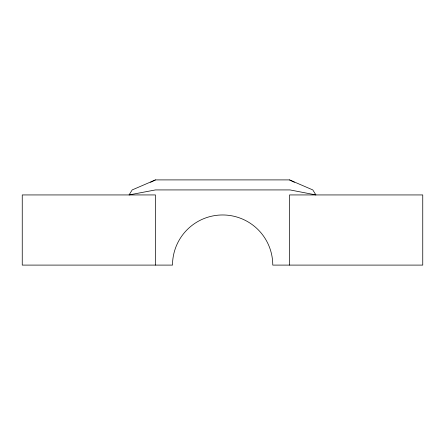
<?xml version="1.0" encoding="UTF-8"?>
<svg xmlns="http://www.w3.org/2000/svg" width="445" height="445" viewBox="0 0 445 445"><rect width="100%" height="100%" fill="white"/><g stroke="black" fill="none" stroke-linecap="round" stroke-linejoin="round"><path stroke-width="0.67" d="M150.594 182.261L155.461 179.902L289.523 179.902L312.791 189.926L315.917 194.938L290.012 189.926L155.45 189.926L129.061 194.938L132.187 189.926L155.461 179.902M289.523 179.902L294.39 182.261M289.528 265.098L289.528 194.938L422.75 194.938L422.75 265.098L272.768 265.098A50.129 50.129 0 0 0 222.639 214.968A50.129 50.129 0 0 0 172.515 265.098L22.25 265.098L22.25 194.938L155.45 194.938L155.45 265.098"/></g></svg>
